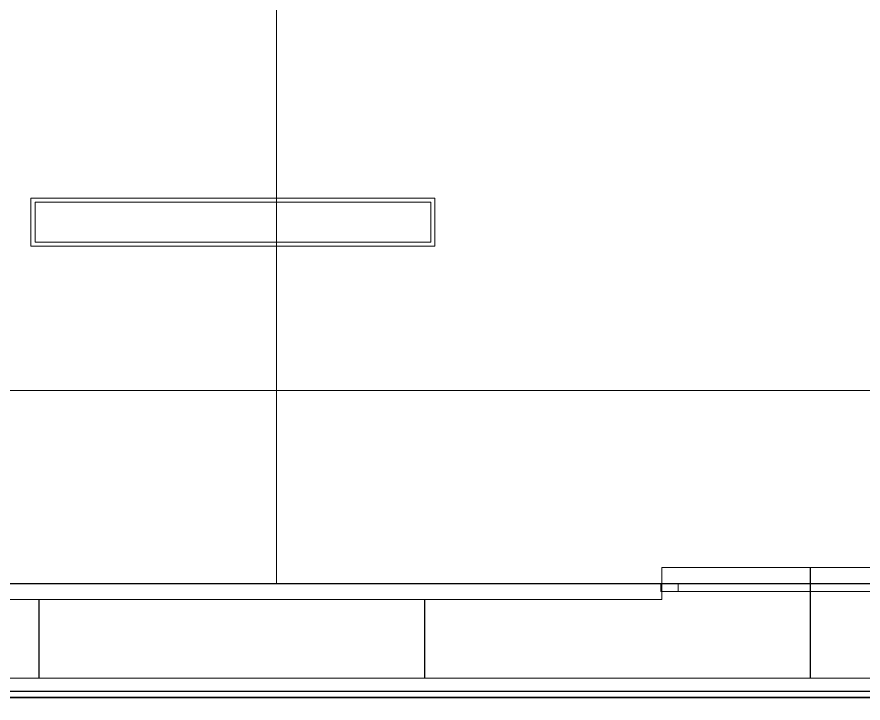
# Model space of a CAD drawing. Header units: millimetres. Extents: x 813027 to 1148939, y -931049 to -10.
# Drawn here: x 916284 to 918917, y -111812 to -109676 of the extents above; entities that cross this region are included whole.
import ezdxf

# ---------------------------------------------------------------- set-up
doc = ezdxf.new("R2010")
doc.units = ezdxf.units.MM
for name, color, linetype, lineweight in [('A-CLNG', 2, 'Continuous', 9), ('A-CLNG-PATT', 2, 'Continuous', 9), ('A-DETL', 1, 'Continuous', 25), ('A-DETL-GENF', 2, 'Continuous', 9), ('A-GLAZ-CURT', 2, 'Continuous', 9), ('E-LITE-EQPM', 2, 'Continuous', 9), ('I-WALL', 5, 'Continuous', 25)]:
    doc.layers.add(name, color=color, linetype=linetype, lineweight=lineweight)

# ---------------------------------------------------------------- blocks, each defined once
blk = doc.blocks.new('L1_1_FLUORESCENT W DISFUSSER - 1195L x 595W x 85H - 36W-24679945-4160 - LOWER PLATFORM LEVEL - REFLECTED CEILING GENERAL PLAN')
at = {"layer": 'E-LITE-EQPM'}
for p, q in [((-628.5, -75), (-628.5, 75)), ((-628.5, 75), (628.5, 75)), ((-628.5, 75), (-628.5, -75)), ((628.5, 75), (-628.5, 75)), ((628.5, 75), (-628.5, 75)), ((-628.5, 75), (-628.5, -75)), ((-615.8, 62.3), (-615.8, -62.3)), ((615.8, 62.3), (-615.8, 62.3)), ((-615.8, 62.3), (615.8, 62.3)), ((-615.8, -62.3), (-615.8, 62.3)), ((-615.8, 62.3), (615.8, 62.3)), ((615.8, -62.3), (615.8, 62.3)), ((615.8, 62.3), (615.8, -62.3)), ((628.5, 75), (628.5, -75)), ((628.5, -75), (628.5, 75)), ((628.5, -75), (628.5, 75)), ((628.5, -75), (-628.5, -75)), ((-628.5, -75), (628.5, -75)), ((-628.5, -75), (628.5, -75)), ((-615.8, -62.3), (615.8, -62.3)), ((615.8, -62.3), (-615.8, -62.3))]:
    blk.add_line(p, q, dxfattribs=at)
blk = doc.blocks.new('System Panel - Facade_Solid Panel 100mm-23514880-4160 - LOWER PLATFORM LEVEL - REFLECTED CEILING GENERAL PLAN')
at = {"layer": 'A-GLAZ-CURT'}
for p, q in [((26.9, 100), (-26.9, 100)), ((-26.9, 75), (-26.9, 100)), ((26.9, 100), (26.9, 75)), ((-26.9, 75), (26.9, 75))]:
    blk.add_line(p, q, dxfattribs=at)
blk = doc.blocks.new('System Panel - Facade_Solid Panel 100mm-23514881-4160 - LOWER PLATFORM LEVEL - REFLECTED CEILING GENERAL PLAN')
at = {"layer": 'A-GLAZ-CURT'}
for p, q in [((500, 100), (-500, 100)), ((-500, 75), (-500, 100)), ((500, 100), (500, 75)), ((-500, 75), (500, 75))]:
    blk.add_line(p, q, dxfattribs=at)
blk = doc.blocks.new('C-2-PP21-AR-4160-01-B_20250829-084021_EXCL')
at = {"layer": 'A-CLNG'}
for p, q in [((-124113.2, -6050), (-128799.8, -6050)), ((-128799.8, -6050), (-128799.8, -6100)), ((-128799.8, -6100), (-128799.8, -6050)), ((-128799.8, -6050), (-124113.2, -6050)), ((-128799.8, -6150), (-128799.8, -6100)), ((-128799.8, -6125), (-128799.8, -6150)), ((-128799.8, -6150), (-132500, -6150)), ((-132500, -6150), (-128799.8, -6150)), ((-132500, -6395), (-117791.4, -6395)), ((-117791.4, -6395), (-132500, -6395))]:
    blk.add_line(p, q, dxfattribs=at)
at = {"layer": 'A-GLAZ-CURT'}
for name, p in [('System Panel - Facade_Solid Panel 100mm-23514880-4160 - LOWER PLATFORM LEVEL - REFLECTED CEILING GENERAL PLAN', (-128775.9, -6200)), ('System Panel - Facade_Solid Panel 100mm-23514881-4160 - LOWER PLATFORM LEVEL - REFLECTED CEILING GENERAL PLAN', (-128249, -6200))]:
    blk.add_blockref(name, p, dxfattribs=at)
blk = doc.blocks.new('C-2-PP21-AR-4160-01-B_20250829-084416_NEWCL')
blk.add_lwpolyline([(-19350, -9295), (-154550, -9295), (-154550, -7995), (-154500, -7995), (-154500, -5680), (-154500, -5680), (-142750, -5680), (-142750, -2500), (-132560, -2500), (-132560, -6455), (-117731.4, -6455), (-117731.4, -5800), (-117350, -5800), (-117350, -5345), (-113350, -5345)])

msp = doc.modelspace()

# ---------------------------------------------------------------- hatches: boundary and pattern name
at = {"layer": 'A-CLNG-PATT', "lineweight": 25}
h = msp.add_hatch(dxfattribs=at)
h.set_pattern_fill('FP_14', color=256, style=0, pattern_type=2)
h.set_pattern_definition([(90, (966752.2, -153872.3), (1200, -7e-14), []), (0, (966752.2, -153872.3), (0, -2400), [])])
h.paths.add_polyline_path([(914590, -111735), (929298.6, -111735), (929298.6, -111190), (923219, -111190), (923219, -111390), (918290.2, -111390), (918290.2, -111490), (914590, -111490), (914590, -111620.8)])
at = {"layer": 'A-DETL-GENF'}
h = msp.add_hatch(dxfattribs=at)
h.set_pattern_fill('FP_165', color=8, style=0, pattern_type=2)
h.set_pattern_definition([(0, (-64510, 6760), (0, 1200), []), (90, (-64510, 6760), (-2400, 1e-13), [])])
h.paths.add_polyline_path([(922976.8, -111440), (922976.8, -111190), (925840, -111190), (925840, -107840), (914590, -107840), (914590, -111440), (922408.6, -111440)])

# ---------------------------------------------------------------- linework, layer by layer
at = {"layer": 'A-DETL'}
msp.add_line((914590, -111440), (922976.8, -111440), dxfattribs=at)
at = {"layer": 'I-WALL'}
for p, q in [((914550, -111775), (929338.6, -111775)), ((929358.6, -111795), (914550, -111795))]:
    msp.add_line(p, q, dxfattribs=at)

# ---------------------------------------------------------------- block references
msp.add_blockref('C-2-PP21-AR-4160-01-B_20250829-084021_EXCL', (1047090, -105340))
at = {"layer": 'E-LITE-EQPM', "rotation": 180}
msp.add_blockref('L1_1_FLUORESCENT W DISFUSSER - 1195L x 595W x 85H - 36W-24679945-4160 - LOWER PLATFORM LEVEL - REFLECTED CEILING GENERAL PLAN', (916956.1, -110315), dxfattribs=at)

# ---------------------------------------------------------------- next in the draw order: block references
msp.add_blockref('C-2-PP21-AR-4160-01-B_20250829-084416_NEWCL', (1047090, -105340))

doc.saveas('drawing.dxf')
